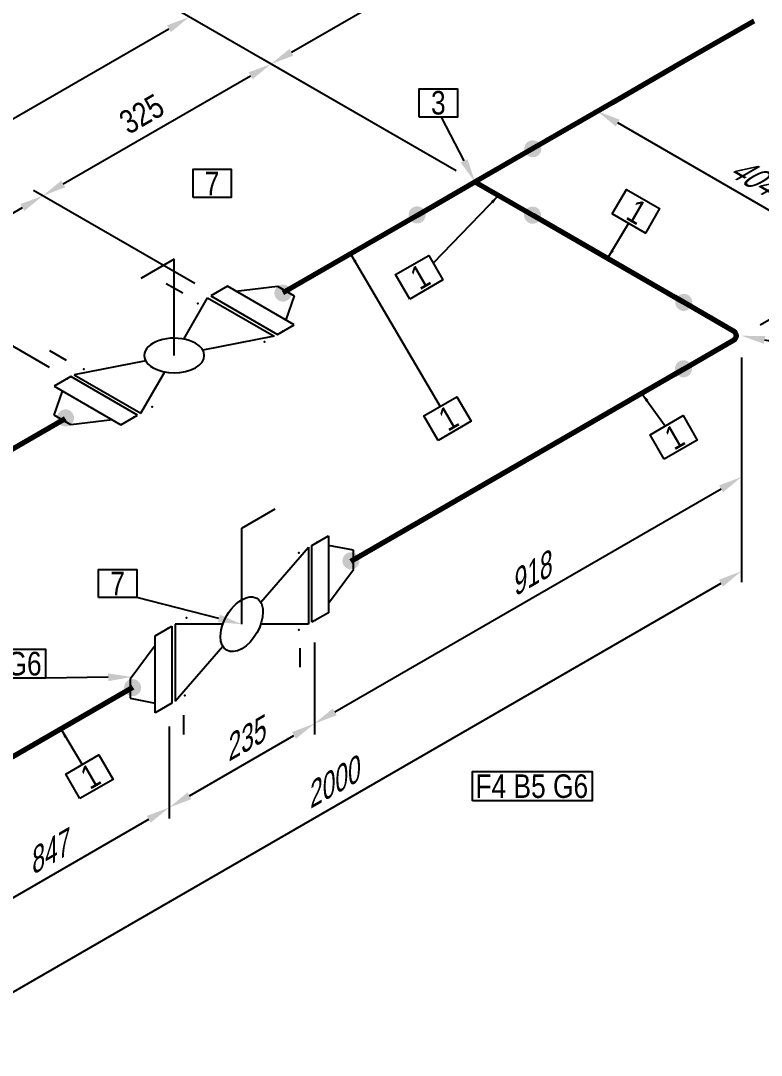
# Model space of a CAD drawing. Header units: millimetres. Extents: x 0 to 594, y 0 to 420.
# Drawn here: x 185.7 to 264.3, y 81.8 to 191.6 of the extents above; entities that cross this region are included whole.
import ezdxf
from ezdxf import colors
from ezdxf.entities.mleader import LeaderData, LeaderLine
from ezdxf.enums import TextEntityAlignment as Align
from ezdxf.math import Vec2, Vec3

# ---------------------------------------------------------------- set-up
doc = ezdxf.new("R2010")
doc.units = ezdxf.units.MM
doc.header["$LTSCALE"] = 0.25
for name, color, linetype in [('밸브', 4, 'Continuous'), ('용접', 1, 'Continuous'), ('주석', 7, 'Continuous'), ('치수', 1, 'Continuous')]:
    doc.layers.add(name, color=color, linetype=linetype)
doc.layers.add('파이프', color=3, linetype='Continuous', lineweight=70)
doc.styles.add('AdskIsoAnnotation', font='arial.ttf', dxfattribs={"width": 0.8, "height": 1})
doc.styles.add('AdskIsoMetric', font='arial.ttf', dxfattribs={"width": 0.8, "height": 2.5})
doc.styles.add('AdskIsoMetric-30', font='arial.ttf', dxfattribs={"width": 0.8, "height": 2.5})
doc.styles.add('AdskIsoMetric30', font='arial.ttf', dxfattribs={"width": 0.8, "oblique": 30, "height": 2.5})
doc.styles.get("Standard").update_dxf_attribs({"font": 'arial.ttf'})
doc.dimstyles.new('AdskIsoMetric', dxfattribs={"dimtxt": 2.5, "dimasz": 2.5, "dimexe": 1, "dimexo": 2, "dimgap": 0.8, "dimtad": 1, "dimdec": 0, "dimrnd": 1, "dimzin": 0, "dimdsep": 46, "dimtxsty": 'AdskIsoMetric', "dimcen": 0, "dimclrt": 7, "dimadec": 0, "dimazin": 0, "dimtfac": 1, "dimtdec": 0, "dimtmove": 1, "dimatfit": 3, "dimfxl": 0, "dimfrac": 2, "dimtolj": 1, "dimtzin": 0, "dimarcsym": 0})

# ---------------------------------------------------------------- blocks, each defined once
blk = doc.blocks.new('플랜지WN-2-IsoLeft')
at = {"color": 0, "linetype": 'ByBlock', "lineweight": -2, "extrusion": (0, -0.816497, -0.57735)}
for p, q in [((-0.1547, -0.1148), (0.1989, 0.0893)), ((-0.0663, 0.0893), (-0.1547, 0.0383)), ((0.1547, 0.0638), (-0.0663, 0.0893)), ((0.1989, 0.0893), (0.2873, 0.0383)), ((-0.1547, 0.0383), (-0.1105, -0.0893)), ((0.2873, 0.0383), (-0.0663, -0.1659)), ((-0.0663, -0.1659), (-0.1547, -0.1148))]:
    blk.add_line(p, q, dxfattribs=at)
blk = doc.blocks.new('개스킷-2-IsoLeft')
at = {"color": 0, "linetype": 'ByBlock', "lineweight": -2, "extrusion": (0, 0, -1)}
for p in [(0.1326, 0.1276), (0.221, 0.0765), (-0.2297, -0.0715), (-0.1326, -0.1276)]:
    blk.add_point(p, dxfattribs=at)
blk = doc.blocks.new('볼 밸브-2-IsoLeft')
at = {"color": 0, "linetype": 'ByBlock', "lineweight": -2, "extrusion": (0, -0.816497, -0.57735)}
for p, q in [((-0.1768, 0.3062), (-0.5303, 0.1021)), ((-0.0501, 0.0872), (-0.1768, 0.3062)), ((-0.5303, 0.1021), (-0.151, 0.029)), ((0.151, -0.029), (0.5303, -0.1021)), ((0.1768, -0.3062), (0.0504, -0.0872)), ((0.1125, -0.065), (0.1125, -0.065)), ((0.5303, -0.1021), (0.1768, -0.3062))]:
    blk.add_line(p, q, dxfattribs=at)
at = {"linetype": 'ByBlock', "extrusion": (0, 0, -1)}
for start_param, end_param in [(3.926991, 7.068583), (0.785398, 3.926991)]:
    blk.add_ellipse((0, 0), major_axis=(-0.1592, 0), ratio=0.57735, start_param=start_param, end_param=end_param, dxfattribs=at)
blk = doc.blocks.new('Operator_Lever-2-IsoLeft')
at = {"color": 0, "linetype": 'ByBlock', "lineweight": -2, "extrusion": (0, -0.816497, -0.57735)}
for p, q in [((0, 0), (0.4419, 0.2552)), ((0.4419, 0.2552), (0.6187, 0.1531))]:
    blk.add_line(p, q, dxfattribs=at)
blk = doc.blocks.new('플랜지WN-2-IsoRight')
at = {"color": 0, "linetype": 'ByBlock', "lineweight": -2, "extrusion": (-0.707107, -0.408248, 0.57735)}
for p, q in [((0.1105, 0.1403), (0.0221, 0.1914)), ((0.0221, 0.1914), (0.0221, -0.2169)), ((-0.1105, 0.1148), (0.0221, 0.1403)), ((-0.1105, 0.0128), (-0.1105, 0.1148)), ((0.1105, -0.2679), (0.1105, 0.1403)), ((0.0221, -0.1659), (-0.1105, 0.0128)), ((0.0221, -0.2169), (0.1105, -0.2679))]:
    blk.add_line(p, q, dxfattribs=at)
blk = doc.blocks.new('개스킷-2-IsoRight')
at = {"color": 0, "linetype": 'ByBlock', "lineweight": -2, "extrusion": (-1, 0, 0)}
for p in [(-0.0529, 0.2347), (0.0442, 0.1786), (-0.0442, -0.1786), (0.0442, -0.2296)]:
    blk.add_point(p, dxfattribs=at)
blk = doc.blocks.new('볼 밸브-2-IsoRight')
at = {"color": 0, "linetype": 'ByBlock', "lineweight": -2, "extrusion": (-0.707107, -0.408248, 0.57735)}
for p, q in [((-0.3536, 0), (-0.3536, 0.4082)), ((-0.3536, 0.4082), (-0.1006, 0.1163)), ((-0.1006, -0.0002), (-0.3536, 0)), ((0.3536, 0), (0.1007, -0.0001)), ((0.3536, -0.4082), (0.3536, 0)), ((0.1125, -0.065), (0.1125, -0.065)), ((0.1006, -0.1163), (0.3536, -0.4082))]:
    blk.add_line(p, q, dxfattribs=at)
at = {"linetype": 'ByBlock'}
for start_param, end_param in [(-2.356194, 0.785398), (0.785398, 3.926991)]:
    blk.add_ellipse((0, 0), major_axis=(-0.0796, 0.1378), ratio=0.57735, start_param=start_param, end_param=end_param, dxfattribs=at)
blk = doc.blocks.new('Operator_Lever-1-IsoLeft')
at = {"color": 0, "linetype": 'ByBlock', "lineweight": -2, "extrusion": (0, 0.816497, 0.57735)}
for p, q in [((0, 0), (-0.4419, -0.2552)), ((-0.4419, -0.2552), (-0.2652, -0.3572))]:
    blk.add_line(p, q, dxfattribs=at)
blk = doc.blocks.new('*D107')
at = {"layer": 'Defpoints', "color": 0}
for p in [(246.9, 181.98), (233.91, 174.48), (262.19, 158.16)]:
    blk.add_point(p, dxfattribs=at)
at = {"layer": '치수', "color": 0, "lineweight": -2}
for p, q in [((273.02, 166.91), (249.07, 180.73)), ((264.19, 159.31), (276.18, 166.23))]:
    blk.add_line(p, q, dxfattribs=at)
at = {"layer": '치수', "color": 0}
for points in [[(249.28, 181.09), (248.86, 180.37), (246.9, 181.98)], [(273.23, 167.27), (272.81, 166.54), (275.18, 165.66)]]:
    blk.add_solid(points, dxfattribs=at)
at = {"layer": '치수', "color": 7, "insert": (263.31, 175.13), "char_height": 2.5, "attachment_point": 5, "rotation": 330, "style": 'AdskIsoMetric30'}
blk.add_mtext('\\A1;404', dxfattribs=at)
blk = doc.blocks.new('*D108')
at = {"layer": 'Defpoints', "color": 0}
for p in [(201.46, 119.01), (175.24, 107.95), (201.46, 108.09)]:
    blk.add_point(p, dxfattribs=at)
at = {"layer": '치수', "color": 0, "lineweight": -2}
for p, q in [((201.46, 116.7), (201.46, 106.94)), ((177.4, 94.2), (199.29, 106.84)), ((175.24, 105.64), (175.24, 91.8))]:
    blk.add_line(p, q, dxfattribs=at)
at = {"layer": '치수', "color": 0}
for points in [[(199.08, 107.2), (199.5, 106.48), (201.46, 108.09)], [(177.2, 94.56), (177.61, 93.84), (175.24, 92.95)]]:
    blk.add_solid(points, dxfattribs=at)
at = {"layer": '치수', "color": 7, "insert": (188.35, 103.14), "char_height": 2.5, "attachment_point": 5, "rotation": 30, "style": 'AdskIsoMetric30'}
blk.add_mtext('\\A1;847', dxfattribs=at)
blk = doc.blocks.new('*D109')
at = {"layer": 'Defpoints', "color": 0}
for p in [(216.87, 127.91), (201.46, 119.01), (216.87, 116.99)]:
    blk.add_point(p, dxfattribs=at)
at = {"layer": '치수', "color": 0, "lineweight": -2}
for p, q in [((216.87, 125.6), (216.87, 115.84)), ((201.46, 116.7), (201.46, 106.94)), ((203.62, 109.34), (214.71, 115.74))]:
    blk.add_line(p, q, dxfattribs=at)
at = {"layer": '치수', "color": 0}
for points in [[(214.5, 116.1), (214.92, 115.38), (216.87, 116.99)], [(203.42, 109.7), (203.83, 108.98), (201.46, 108.09)]]:
    blk.add_solid(points, dxfattribs=at)
at = {"layer": '치수', "color": 7, "insert": (209.17, 115.16), "char_height": 2.5, "attachment_point": 5, "rotation": 30, "style": 'AdskIsoMetric30'}
blk.add_mtext('\\A1;235', dxfattribs=at)
blk = doc.blocks.new('개스킷 해치 표식-2-IsoLeft')
at = {"linetype": 'ByBlock', "lineweight": -2, "extrusion": (0, -0.816497, -0.57735)}
blk.add_line((0, 0), (0.0884, 0.051), dxfattribs=at)
blk = doc.blocks.new('*D110')
at = {"layer": 'Defpoints', "color": 0}
for p in [(262.19, 158.16), (262.19, 143.16), (216.87, 127.91)]:
    blk.add_point(p, dxfattribs=at)
at = {"layer": '치수', "color": 0, "lineweight": -2}
for p, q in [((262.19, 155.85), (262.19, 142)), ((219.04, 118.24), (260.03, 141.91)), ((216.87, 125.6), (216.87, 115.84))]:
    blk.add_line(p, q, dxfattribs=at)
at = {"layer": '치수', "color": 0}
for points in [[(259.82, 142.27), (260.24, 141.54), (262.19, 143.16)], [(218.83, 118.6), (219.25, 117.88), (216.87, 116.99)]]:
    blk.add_solid(points, dxfattribs=at)
at = {"layer": '치수', "color": 7, "insert": (239.53, 132.69), "char_height": 2.5, "attachment_point": 5, "rotation": 30, "style": 'AdskIsoMetric30'}
blk.add_mtext('\\A1;918', dxfattribs=at)
blk = doc.blocks.new('*D111')
at = {"layer": 'Defpoints', "color": 0}
for p in [(262.19, 158.16), (262.19, 133.16), (175.24, 107.95)]:
    blk.add_point(p, dxfattribs=at)
at = {"layer": '치수', "color": 0, "lineweight": -2}
for p, q in [((262.19, 155.85), (262.19, 132)), ((177.4, 84.2), (260.03, 131.91)), ((175.24, 105.64), (175.24, 81.8))]:
    blk.add_line(p, q, dxfattribs=at)
at = {"layer": '치수', "color": 0}
for points in [[(259.82, 132.27), (260.24, 131.54), (262.19, 133.16)], [(177.2, 84.56), (177.61, 83.84), (175.24, 82.95)]]:
    blk.add_solid(points, dxfattribs=at)
at = {"layer": '치수', "color": 7, "insert": (218.5, 110.54), "char_height": 2.5, "attachment_point": 5, "rotation": 30, "style": 'AdskIsoMetric30'}
blk.add_mtext('\\A1;2000', dxfattribs=at)
blk = doc.blocks.new('*D86')
at = {"layer": 'Defpoints', "color": 0}
for p in [(172.64, 164.11), (190.76, 153.65), (168.86, 141.01)]:
    blk.add_point(p, dxfattribs=at)
at = {"layer": '치수', "color": 0, "lineweight": -2}
for p, q in [((188.76, 154.8), (171.64, 164.68)), ((152.91, 152.72), (170.48, 162.86)), ((166.86, 142.16), (149.75, 152.04))]:
    blk.add_line(p, q, dxfattribs=at)
at = {"layer": '치수', "color": 0}
for points in [[(170.27, 163.22), (170.68, 162.5), (172.64, 164.11)], [(152.7, 153.08), (153.12, 152.35), (150.75, 151.47)]]:
    blk.add_solid(points, dxfattribs=at)
at = {"layer": '치수', "color": 7, "insert": (159.43, 159.09), "char_height": 2.5, "attachment_point": 5, "rotation": 30, "style": 'AdskIsoMetric-30'}
blk.add_mtext('\\A1;1025', dxfattribs=at)
blk = doc.blocks.new('*D87')
at = {"layer": 'Defpoints', "color": 0}
for p in [(188.06, 173.01), (206.17, 162.55), (190.76, 153.65)]:
    blk.add_point(p, dxfattribs=at)
at = {"layer": '치수', "color": 0, "lineweight": -2}
for p, q in [((204.17, 163.7), (187.06, 173.58)), ((174.81, 165.36), (185.89, 171.76)), ((188.76, 154.8), (171.64, 164.68))]:
    blk.add_line(p, q, dxfattribs=at)
at = {"layer": '치수', "color": 0}
for points in [[(185.68, 172.12), (186.1, 171.4), (188.06, 173.01)], [(174.6, 165.72), (175.01, 165), (172.64, 164.11)]]:
    blk.add_solid(points, dxfattribs=at)
at = {"layer": '치수', "color": 7, "insert": (178.08, 169.86), "char_height": 2.5, "attachment_point": 5, "rotation": 30, "style": 'AdskIsoMetric-30'}
blk.add_mtext('\\A1;235', dxfattribs=at)
blk = doc.blocks.new('개스킷 해치 표식-2-IsoRight')
at = {"linetype": 'ByBlock', "lineweight": -2, "extrusion": (-0.707107, -0.408248, 0.57735)}
blk.add_line((0, 0), (0, -0.1021), dxfattribs=at)
blk = doc.blocks.new('*D88')
at = {"layer": 'Defpoints', "color": 0}
for p in [(212.26, 186.98), (233.91, 174.48), (206.17, 162.55)]:
    blk.add_point(p, dxfattribs=at)
at = {"layer": '치수', "color": 0, "lineweight": -2}
for p, q in [((231.91, 175.64), (211.26, 187.56)), ((190.22, 174.26), (210.1, 185.73)), ((204.17, 163.7), (187.06, 173.58))]:
    blk.add_line(p, q, dxfattribs=at)
at = {"layer": '치수', "color": 0}
for points in [[(209.89, 186.09), (210.31, 185.37), (212.26, 186.98)], [(190.01, 174.62), (190.43, 173.9), (188.06, 173.01)]]:
    blk.add_solid(points, dxfattribs=at)
at = {"layer": '치수', "color": 7, "insert": (198.55, 181.68), "char_height": 2.5, "attachment_point": 5, "rotation": 30, "style": 'AdskIsoMetric-30'}
blk.add_mtext('\\A1;325', dxfattribs=at)
blk = doc.blocks.new('*D89')
at = {"layer": 'Defpoints', "color": 0}
for p in [(253.32, 210.69), (274.97, 198.19), (233.91, 174.48)]:
    blk.add_point(p, dxfattribs=at)
at = {"layer": '치수', "color": 0, "lineweight": -2}
for p, q in [((272.97, 199.34), (252.32, 211.26)), ((226.58, 209.42), (227.96, 210.22)), ((214.43, 188.23), (251.16, 209.44)), ((232.79, 198.84), (226.58, 209.42)), ((231.91, 175.64), (211.26, 187.56))]:
    blk.add_line(p, q, dxfattribs=at)
at = {"layer": '치수', "color": 0}
for points in [[(250.95, 209.8), (251.37, 209.08), (253.32, 210.69)], [(214.22, 188.59), (214.64, 187.87), (212.26, 186.98)]]:
    blk.add_solid(points, dxfattribs=at)
at = {"layer": '치수', "color": 7, "insert": (231.97, 212.53), "char_height": 2.5, "attachment_point": 5, "rotation": 30, "style": 'AdskIsoMetric-30'}
blk.add_mtext('\\A1;45822', dxfattribs=at)
blk = doc.blocks.new('*D90')
at = {"layer": 'Defpoints', "color": 0}
for p in [(203.6, 191.98), (233.91, 174.48), (146.96, 124.28)]:
    blk.add_point(p, dxfattribs=at)
at = {"layer": '치수', "color": 0, "lineweight": -2}
for p, q in [((231.91, 175.64), (202.6, 192.56)), ((118.82, 143.03), (201.44, 190.73)), ((144.96, 125.43), (115.65, 142.36))]:
    blk.add_line(p, q, dxfattribs=at)
at = {"layer": '치수', "color": 0}
for points in [[(201.23, 191.09), (201.65, 190.37), (203.6, 191.98)], [(118.61, 143.39), (119.02, 142.67), (116.65, 141.78)]]:
    blk.add_solid(points, dxfattribs=at)
at = {"layer": '치수', "color": 7, "insert": (157.86, 168.19), "char_height": 2.5, "attachment_point": 5, "rotation": 30, "style": 'AdskIsoMetric-30'}
blk.add_mtext('\\A1;2000', dxfattribs=at)
blk = doc.blocks.new('엘보우-3-Iso2DSkew90')
at = {"color": 0, "linetype": 'ByBlock', "lineweight": -2, "extrusion": (0, 0.816497, 0.57735)}
for p, q in [((-0.9, 0.52), (-7.07, 4.08)), ((-7.07, -4.08), (-0.9, -0.52))]:
    blk.add_line(p, q, dxfattribs=at)
at = {"linetype": 'ByBlock'}
blk.add_ellipse((-1.81, 0), major_axis=(-1.28, 0), ratio=0.57735, start_param=2.356194, end_param=3.926991, dxfattribs=at)
blk = doc.blocks.new('티-2-Iso2DSkew90')
at = {"color": 0, "linetype": 'ByBlock', "lineweight": -2, "extrusion": (5.44266e-11, -0.816497, -0.57735)}
for p, q in [((0, 0), (6.17, 3.56)), ((-6.17, -3.56), (0, 0)), ((0, 0), (7.07, -4.08))]:
    blk.add_line(p, q, dxfattribs=at)
blk = doc.blocks.new('Buttweld')
at = {"lineweight": -2}
blk.add_hatch(color=0, dxfattribs=at).paths.add_polyline_path([(0.044, -0.0026), (0.0433, 0.0053), (0.0413, 0.0129), (0.0379, 0.02), (0.0334, 0.0265), (0.0278, 0.0321), (0.0214, 0.0366), (0.0142, 0.0399), (0.0066, 0.042), (-0.0013, 0.0427), (-0.0091, 0.042), (-0.0168, 0.0399), (-0.0239, 0.0366), (-0.0304, 0.0321), (-0.036, 0.0265), (-0.0405, 0.02), (-0.0438, 0.0129), (-0.0459, 0.0053), (-0.0466, -0.0026), (-0.0459, -0.0105), (-0.0438, -0.0181), (-0.0405, -0.0252), (-0.036, -0.0317), (-0.0304, -0.0373), (-0.0239, -0.0418), (-0.0168, -0.0452), (-0.0091, -0.0472), (-0.0013, -0.0479), (0.0066, -0.0472), (0.0142, -0.0452), (0.0214, -0.0418), (0.0278, -0.0373), (0.0334, -0.0317), (0.0379, -0.0252), (0.0413, -0.0181), (0.0433, -0.0105)], is_closed=False, flags=0)
blk = doc.blocks.new('AnnoRect')
at = {"color": 0, "linetype": 'ByBlock', "lineweight": -2}
blk.add_wipeout([(-0.81, -0.6), (-0.81, 0.6), (0.81, 0.6), (0.81, -0.6)], dxfattribs=at)
blk.add_lwpolyline([(-0.81, -0.6), (-0.81, 0.6), (0.81, 0.6), (0.81, -0.6)], close=True, dxfattribs=at)
at = {"color": 0, "linetype": 'ByBlock', "lineweight": -2, "style": 'AdskIsoAnnotation', "width": 0.8}
blk.add_attdef('XX', text='', height=1, dxfattribs=at).set_placement((0, 0), align=Align.MIDDLE_CENTER)

msp = doc.modelspace()

# ---------------------------------------------------------------- linework, layer by layer
at = {"layer": '파이프'}
for points in [[(256.9289, 187.77), (263.5345, 191.5838)], [(256.0195, 187.245), (256.9289, 187.77)], [(248.5046, 182.9063), (255.1102, 186.72)], [(255.1102, 186.72), (256.0195, 187.245)], [(246.686, 181.8563), (247.5953, 182.3813)], [(247.5953, 182.3813), (248.5046, 182.9063)], [(240.0803, 178.0425), (246.686, 181.8563)], [(213.5607, 162.7314), (227.748, 170.9224)], [(256.0267, 161.7158), (240.0803, 170.9224)], [(220.7276, 134.2157), (256.0267, 154.5957)], [(176.2504, 141.1903), (190.4376, 149.3813)], [(181.406, 111.5134), (197.6044, 120.8656)]]:
    msp.add_lwpolyline(points, dxfattribs=at)

# ---------------------------------------------------------------- block references
at = {"layer": '밸브', "xscale": 20, "yscale": 20, "zscale": 20}
for name, p, rotation in [('Operator_Lever-1-IsoLeft', (201.9992, 156.0563), 240.0000000000421), ('볼 밸브-2-IsoRight', (201.9992, 156.0563), 239.9999999999825), ('플랜지WN-2-IsoRight', (211.6338, 161.6189), 240.0000000024458), ('개스킷-2-IsoRight', (208.9361, 160.0614), 239.9999999999262), ('개스킷-2-IsoRight', (195.0622, 152.0513), 240.0000000000078), ('플랜지WN-2-IsoRight', (192.3645, 150.4938), 59.99999999748537), ('Operator_Lever-2-IsoLeft', (209.166, 127.5406), 59.99999999997961), ('볼 밸브-2-IsoLeft', (209.166, 127.5406), 59.99999999997961), ('플랜지WN-2-IsoLeft', (218.8006, 133.1032), 239.9999999999845), ('개스킷-2-IsoLeft', (216.1029, 131.5457), 240.000000000013), ('개스킷-2-IsoLeft', (202.2291, 123.5356), 239.9999999999378), ('플랜지WN-2-IsoLeft', (199.5314, 121.9781), 59.99999999997723)]:
    msp.add_blockref(name, p, dxfattribs=dict(at, rotation=rotation))
at = {"layer": '용접', "xscale": 20, "yscale": 20, "zscale": 20}
for p in [(240.0803, 178.0425), (213.5607, 162.7314), (197.6044, 120.8656)]:
    msp.add_blockref('Buttweld', p, dxfattribs=at)
for p, rotation in [((227.748, 170.9224), 180), ((240.0803, 170.9224), 270), ((256.0267, 161.7158), 90), ((256.0267, 154.5957), 180), ((190.4376, 149.3813), 180), ((220.7276, 134.2157), 180)]:
    msp.add_blockref('Buttweld', p, dxfattribs=dict(at, rotation=rotation))
at = {"layer": '치수', "xscale": 20, "yscale": 20, "zscale": 20}
for name, p, rotation in [('개스킷 해치 표식-2-IsoRight', (202.8978, 162.6576), 240.0000000001623), ('개스킷 해치 표식-2-IsoRight', (190.5654, 155.5375), 240.0000000001623), ('개스킷 해치 표식-2-IsoLeft', (215.3322, 125.0182), 240.0000000008397), ('개스킷 해치 표식-2-IsoLeft', (202.9998, 117.8981), 240.0000000008397)]:
    msp.add_blockref(name, p, dxfattribs=dict(at, rotation=rotation))
at = {"layer": '파이프'}
for name, p in [('티-2-Iso2DSkew90', (233.9141, 174.4825)), ('엘보우-3-Iso2DSkew90', (262.1929, 158.1557))]:
    msp.add_blockref(name, p, dxfattribs=at)

# ---------------------------------------------------------------- dimensions: what is measured, and where the dimension line sits
at = {"layer": '치수'}
for base, p1, p2, angle, text, override, picture, middle in [((253.322, 210.6876), (233.9141, 174.4825), (274.9727, 198.1876), 30, '45822', {"dimtad": 0, "dimlfac": 966.491634, "dimtxsty": 'AdskIsoMetric-30', "dimse1": 0, "dimse2": 0, "dimsd1": 0, "dimsd2": 0, "dimtmove": 1}, '*D89', (228.6558, 210.6215)), ((203.6032, 191.9825), (146.9611, 124.2801), (233.9141, 174.4825), 30, '2000', {"dimtad": 0, "dimlfac": 19.919375, "dimtxsty": 'AdskIsoMetric-30', "dimse1": 0, "dimse2": 0, "dimsd1": 0, "dimsd2": 0, "dimtmove": 1}, '*D90', (157.8604, 168.1897)), ((212.2635, 186.9825), (206.1713, 162.5476), (233.9141, 174.4825), 30, '325', {"dimtad": 0, "dimlfac": 10.820721, "dimtxsty": 'AdskIsoMetric-30', "dimse1": 0, "dimse2": 0, "dimsd1": 0, "dimsd2": 0, "dimtmove": 1}, '*D88', (198.5535, 181.6839)), ((246.9045, 181.9825), (262.1929, 158.1557), (233.9141, 174.4825), 150, '404', {"dimtad": 0, "dimlfac": 12.376123, "dimtxsty": 'AdskIsoMetric30', "dimse1": 0, "dimse2": 1, "dimsd1": 0, "dimsd2": 0, "dimtmove": 1}, '*D107', (263.3102, 175.1275)), ((188.0562, 173.0064), (190.7559, 153.6475), (206.1713, 162.5476), 30, '235', {"dimtad": 0, "dimlfac": 13.199295, "dimtxsty": 'AdskIsoMetric-30', "dimse1": 0, "dimse2": 0, "dimsd1": 0, "dimsd2": 0, "dimtmove": 1}, '*D87', (178.0822, 169.8648)), ((172.6408, 164.1063), (168.861, 141.0065), (190.7559, 153.6475), 30, '1025', {"dimtad": 0, "dimlfac": 40.530717, "dimtxsty": 'AdskIsoMetric-30', "dimse1": 0, "dimse2": 0, "dimsd1": 0, "dimsd2": 0, "dimtmove": 1}, '*D86', (159.427, 159.0942)), ((262.1929, 133.1557), (175.2398, 107.9533), (262.1929, 158.1557), 30, '2000', {"dimtad": 0, "dimlfac": 19.919375, "dimtxsty": 'AdskIsoMetric30', "dimse1": 0, "dimse2": 0, "dimsd1": 0, "dimsd2": 0, "dimtmove": 1}, '*D111', (218.4964, 110.5444)), ((262.1929, 143.1557), (216.8737, 127.9082), (262.1929, 158.1557), 30, '918', {"dimtad": 0, "dimlfac": 16.888046, "dimtxsty": 'AdskIsoMetric30', "dimse1": 0, "dimse2": 0, "dimsd1": 0, "dimsd2": 0, "dimtmove": 1}, '*D110', (239.5333, 132.6911)), ((216.8737, 116.9907), (201.4583, 119.0081), (216.8737, 127.9082), 30, '235', {"dimtad": 0, "dimlfac": 13.199295, "dimtxsty": 'AdskIsoMetric30', "dimse1": 0, "dimse2": 0, "dimsd1": 0, "dimsd2": 0, "dimtmove": 1}, '*D109', (209.166, 115.1575)), ((201.4583, 108.0906), (175.2398, 107.9533), (201.4583, 119.0081), 30, '847', {"dimtad": 0, "dimlfac": 29.993874, "dimtxsty": 'AdskIsoMetric30', "dimse1": 0, "dimse2": 0, "dimsd1": 0, "dimsd2": 0, "dimtmove": 1}, '*D108', (188.3491, 103.1399))]:
    dim = msp.add_linear_dim(base=base, p1=p1, p2=p2, angle=angle, text=text, dimstyle='AdskIsoMetric', override=override, dxfattribs=at)
    dim.commit()
    dim.dimension.update_dxf_attribs({"geometry": picture, "text_midpoint": middle, "dimtype": 160})

# ---------------------------------------------------------------- leaders
at = {"layer": '주석'}
ml = msp.add_multileader_mtext('Standard', dxfattribs=at)
ml.set_content('')
ml.set_leader_properties()
ml.build(insert=Vec2(0, 0))
ml.multileader.update_dxf_attribs({"dogleg_length": 0, "arrow_head_size": 2.5})
ctx = ml.context
ctx.base_point, ctx.arrow_head_size, ctx.plane_origin = Vec3(230.375, 181.361), 2.5, Vec3(0, -27.639)
notes = []
notes.append((ctx, [(0, (1, 1, 0), (230.375, 181.361), (-1, 0), 0, [(0, [(233.9141, 174.4825)], 0, [])])]))
ctx.mtext, ml.multileader.dxf.content_type = None, 0
ml = msp.add_multileader_mtext('Standard', dxfattribs=at)
ml.set_content('')
ml.set_leader_properties()
ml.build(insert=Vec2(0, 0))
ml.multileader.update_dxf_attribs({"dogleg_length": 0, "arrow_head_size": 0})
ctx = ml.context
ctx.base_point, ctx.arrow_head_size, ctx.plane_origin = Vec3(229.4658, 165.8697), 0, Vec3(0, -27.639)
notes.append((ctx, [(0, (1, 1, 0), (229.4658, 165.8697), (-1, 0), 0, [(0, [(236.4251, 173.0327)], 0, [])])]))
ctx.mtext, ml.multileader.dxf.content_type = None, 0
ml = msp.add_multileader_mtext('Standard', dxfattribs=at)
ml.set_content('')
ml.set_leader_properties()
ml.build(insert=Vec2(0, 0))
ml.multileader.update_dxf_attribs({"dogleg_length": 0, "arrow_head_size": 0})
ctx = ml.context
ctx.base_point, ctx.arrow_head_size, ctx.plane_origin = Vec3(250.2282, 170.0746), 0, Vec3(0, -27.639)
notes.append((ctx, [(0, (1, 1, 0), (250.2282, 170.0746), (-1, 0), 0, [(0, [(247.9952, 166.3527)], 0, [])])]))
ctx.mtext, ml.multileader.dxf.content_type = None, 0
ml = msp.add_multileader_mtext('Standard', dxfattribs=at)
ml.set_content('')
ml.set_leader_properties()
ml.build(insert=Vec2(0, 0))
ml.multileader.update_dxf_attribs({"dogleg_length": 0, "arrow_head_size": 0})
ctx = ml.context
ctx.base_point, ctx.arrow_head_size, ctx.plane_origin = Vec3(230.2398, 150.6541), 0, Vec3(0, -27.639)
notes.append((ctx, [(0, (1, 1, 0), (230.2398, 150.6541), (-1, 0), 0, [(0, [(220.7118, 166.8601)], 0, [])])]))
ctx.mtext, ml.multileader.dxf.content_type = None, 0
ml = msp.add_multileader_mtext('Standard', dxfattribs=at)
ml.set_content('')
ml.set_leader_properties()
ml.build(insert=Vec2(0, 0))
ml.multileader.update_dxf_attribs({"dogleg_length": 0, "arrow_head_size": 2.5})
ctx = ml.context
ctx.base_point, ctx.arrow_head_size, ctx.plane_origin = Vec3(271, 156.5428), 2.5, Vec3(0, -27.639)
notes.append((ctx, [(0, (1, 1, 0), (271, 156.5428), (-1, 0), 0, [(0, [(262.1929, 158.1557)], 0, [])])]))
ctx.mtext, ml.multileader.dxf.content_type = None, 0
ml = msp.add_multileader_mtext('Standard', dxfattribs=at)
ml.set_content('')
ml.set_leader_properties()
ml.build(insert=Vec2(0, 0))
ml.multileader.update_dxf_attribs({"dogleg_length": 0, "arrow_head_size": 0})
ctx = ml.context
ctx.base_point, ctx.arrow_head_size, ctx.plane_origin = Vec3(254.1149, 148.582), 0, Vec3(0, -27.639)
notes.append((ctx, [(0, (1, 1, 0), (254.1149, 148.582), (-1, 0), 0, [(0, [(251.606, 152.0434)], 0, [])])]))
ctx.mtext, ml.multileader.dxf.content_type = None, 0
ml = msp.add_multileader_mtext('Standard', dxfattribs=at)
ml.set_content('')
ml.set_leader_properties()
ml.build(insert=Vec2(0, 0))
ml.multileader.update_dxf_attribs({"dogleg_length": 0, "arrow_head_size": 2.5})
ctx = ml.context
ctx.base_point, ctx.arrow_head_size, ctx.plane_origin = Vec3(198.0146, 130.361), 2.5, Vec3(0, -27.639)
notes.append((ctx, [(0, (1, 1, 0), (198.0146, 130.361), (-1, 0), 0, [(0, [(209.166, 127.5406)], 0, [])])]))
ctx.mtext, ml.multileader.dxf.content_type = None, 0
ml = msp.add_multileader_mtext('Standard', dxfattribs=at)
ml.set_content('')
ml.set_leader_properties()
ml.build(insert=Vec2(0, 0))
ml.multileader.update_dxf_attribs({"dogleg_length": 0, "arrow_head_size": 2.5})
ctx = ml.context
ctx.base_point, ctx.arrow_head_size, ctx.plane_origin = Vec3(188.3499, 121.8098), 2.5, Vec3(0, -27.639)
notes.append((ctx, [(0, (1, 1, 0), (188.3499, 121.8098), (-1, 0), 0, [(0, [(197.4882, 121.9473)], 0, [])])]))
ctx.mtext, ml.multileader.dxf.content_type = None, 0
ml = msp.add_multileader_mtext('Standard', dxfattribs=at)
ml.set_content('')
ml.set_leader_properties()
ml.build(insert=Vec2(0, 0))
ml.multileader.update_dxf_attribs({"dogleg_length": 0, "arrow_head_size": 0})
ctx = ml.context
ctx.base_point, ctx.arrow_head_size, ctx.plane_origin = Vec3(192.2285, 112.6476), 0, Vec3(0, -27.639)
notes.append((ctx, [(0, (1, 1, 0), (192.2285, 112.6476), (-1, 0), 0, [(0, [(189.9506, 116.4466)], 0, [])])]))
ctx.mtext, ml.multileader.dxf.content_type = None, 0
for ctx, leaders in notes:
    for number, flags, end, landing, length, lines in leaders:
        leader = LeaderData()
        leader.index, (leader.has_last_leader_line, leader.has_dogleg_vector, leader.attachment_direction) = number, flags
        leader.last_leader_point, leader.dogleg_vector, leader.dogleg_length = Vec3(end), Vec3(landing), length
        for number, points, colour, breaks in lines:
            line = LeaderLine()
            line.index, line.vertices, line.color, line.breaks = number, Vec3.list(points), colors.encode_raw_color(colour), breaks
            leader.lines.append(line)
        ctx.leaders.append(leader)

# ---------------------------------------------------------------- next in the draw order: block references
ref = msp.add_blockref('AnnoRect', (230.0238, 182.861), dxfattribs=dict(at, xscale=2.5, yscale=2.5, zscale=2.5))
ref.add_attrib('XX_001', '3', (229.2516, 181.628), dxfattribs={"layer": '0', "color": 0, "linetype": 'ByBlock', "lineweight": -2, "height": 2.5, "style": 'AdskIsoAnnotation', "width": 0.8})
ref = msp.add_blockref('AnnoRect', (206.0238, 174.3173), dxfattribs=dict(at, xscale=2.5, yscale=2.5, zscale=2.5))
ref.add_attrib('XX_001', '7', (205.2441, 173.0673), dxfattribs={"layer": '0', "color": 0, "linetype": 'ByBlock', "lineweight": -2, "height": 2.5, "style": 'AdskIsoAnnotation', "width": 0.8})
ref = msp.add_blockref('AnnoRect', (251, 171.361), dxfattribs=dict(at, xscale=2.5, yscale=2.5, zscale=2.5, rotation=330.0000000025539))
ref.add_attrib('XX_001', '1', (249.79, 170.6103), dxfattribs={"layer": '0', "color": 0, "linetype": 'ByBlock', "lineweight": -2, "height": 2.5, "rotation": 330, "style": 'AdskIsoAnnotation', "width": 0.8})
ref = msp.add_blockref('AnnoRect', (228, 164.361), dxfattribs=dict(at, xscale=2.5, yscale=2.5, zscale=2.5, rotation=29.99999999861136))
ref.add_attrib('XX_001', '1', (228.0451, 162.9377), dxfattribs={"layer": '0', "color": 0, "linetype": 'ByBlock', "lineweight": -2, "height": 2.5, "rotation": 30, "style": 'AdskIsoAnnotation', "width": 0.8})
ref = msp.add_blockref('AnnoRect', (231, 149.361), dxfattribs=dict(at, xscale=2.5, yscale=2.5, zscale=2.5, rotation=29.99999999861136))
ref.add_attrib('XX_001', '1', (231.0451, 147.9377), dxfattribs={"layer": '0', "color": 0, "linetype": 'ByBlock', "lineweight": -2, "height": 2.5, "rotation": 30, "style": 'AdskIsoAnnotation', "width": 0.8})
ref = msp.add_blockref('AnnoRect', (255, 147.361), dxfattribs=dict(at, xscale=2.5, yscale=2.5, zscale=2.5, rotation=30.00000000062646))
ref.add_attrib('XX_001', '1', (255.0451, 145.9377), dxfattribs={"layer": '0', "color": 0, "linetype": 'ByBlock', "lineweight": -2, "height": 2.5, "rotation": 30, "style": 'AdskIsoAnnotation', "width": 0.8})
ref = msp.add_blockref('AnnoRect', (195.9909, 131.861), dxfattribs=dict(at, xscale=2.5, yscale=2.5, zscale=2.5))
ref.add_attrib('XX_001', '7', (195.2112, 130.611), dxfattribs={"layer": '0', "color": 0, "linetype": 'ByBlock', "lineweight": -2, "height": 2.5, "style": 'AdskIsoAnnotation', "width": 0.8})
ref = msp.add_blockref('AnnoRect', (182, 123.361), dxfattribs=dict(at, xscale=7.844095940959409, yscale=2.585266030013643, zscale=2.5))
ref.add_attrib('XX_001', 'F4 B5 G6', (175.9707, 122.111), dxfattribs={"layer": '0', "color": 0, "linetype": 'ByBlock', "lineweight": -2, "height": 2.5, "style": 'AdskIsoAnnotation', "width": 0.8})
ref = msp.add_blockref('AnnoRect', (193, 111.361), dxfattribs=dict(at, xscale=2.5, yscale=2.5, zscale=2.5, rotation=30.00000000062646))
ref.add_attrib('XX_001', '1', (193.0451, 109.9377), dxfattribs={"layer": '0', "color": 0, "linetype": 'ByBlock', "lineweight": -2, "height": 2.5, "rotation": 30, "style": 'AdskIsoAnnotation', "width": 0.8})
ref = msp.add_blockref('AnnoRect', (240, 110.361), dxfattribs=dict(at, xscale=7.844095940959409, yscale=2.585266030013643, zscale=2.5))
ref.add_attrib('XX_001', 'F4 B5 G6', (233.9707, 109.111), dxfattribs={"layer": '0', "color": 0, "linetype": 'ByBlock', "lineweight": -2, "height": 2.5, "style": 'AdskIsoAnnotation', "width": 0.8})

doc.saveas('drawing.dxf')
